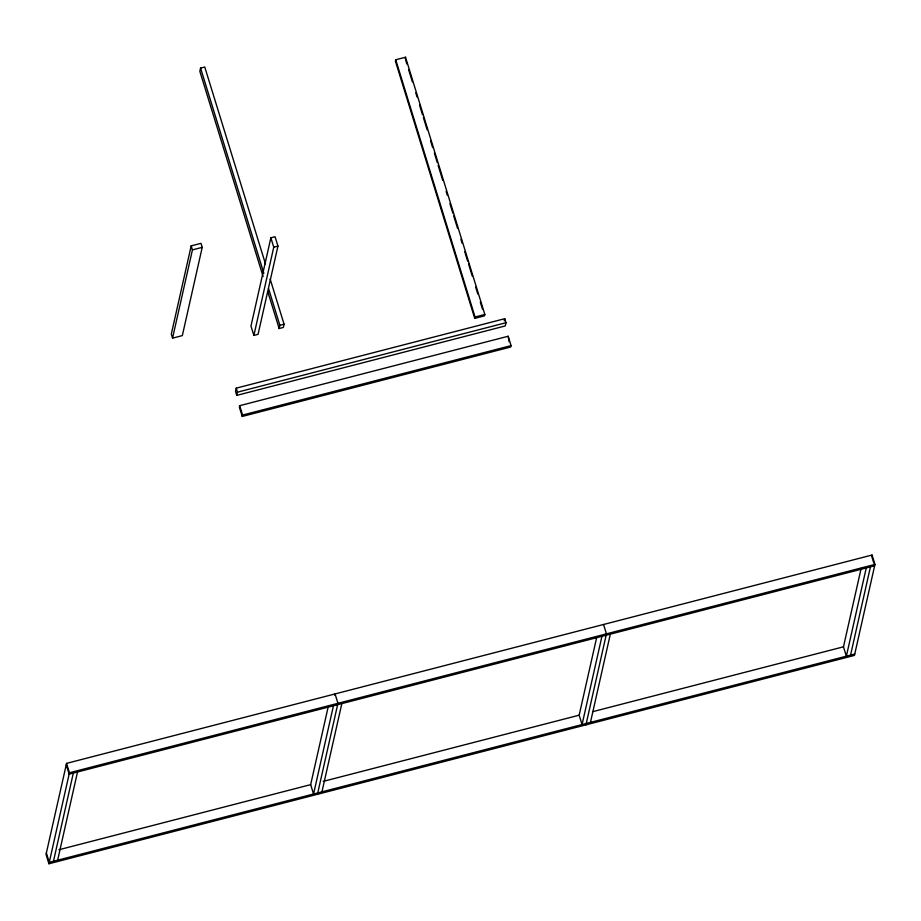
<?xml version="1.0" encoding="UTF-8"?>
<svg xmlns="http://www.w3.org/2000/svg" width="921" height="921" viewBox="0 0 921 921"><rect width="100%" height="100%" fill="white"/><g stroke="black" fill="none" stroke-linecap="round" stroke-linejoin="round"><path stroke-width="1.38" d="M265.513 264.016L204.75 66.991L200.559 68.073L199.834 71.285L263.118 276.53M66.554 763.382L46.05 854.377L48.94 863.76L854.446 655.407L874.95 564.412L872.06 555.029L66.554 763.382L69.443 772.765L48.94 863.76M191.188 245.872L171.306 334.116L172.549 338.134L182.335 335.601L202.217 247.358L200.985 243.34L191.188 245.872L192.431 249.89L172.549 338.134M53.453 861.296L73.335 773.053M57.643 860.214L77.525 771.971M236.248 388.155L235.523 391.367L236.755 395.385L505.261 325.942L505.986 322.718L504.743 318.701L236.248 388.155L237.48 392.173L236.755 395.385M270.866 237.802L250.973 326.046L253.874 335.417L258.064 334.335L277.946 246.091L275.057 236.72L270.866 237.802L273.756 247.185L253.874 335.417M239.667 405.689L239.356 407.07L242.246 416.453L510.752 346.998L511.063 345.617L508.173 336.246L239.667 405.689L242.557 415.072L242.246 416.453M270.152 279.063L284.071 324.227L283.346 327.439L279.155 328.521L279.88 325.309L268.483 288.365M395.731 59.773L395.42 61.154L474.741 318.378L484.527 315.857L484.837 314.475L405.528 57.24L395.731 59.773L475.052 317.008L474.741 318.378M405.217 58.622L405.528 57.24M333.448 705.774L313.554 794.017L310.665 784.634L328.337 706.2M334.749 695.309L335.06 693.939L337.949 703.31L317.446 794.305M321.947 791.841L341.829 703.609M504.259 320.842L504.743 318.701M508.173 336.246L509.094 341.633M601.943 636.319L582.06 724.562L579.171 715.18L596.843 636.745M585.94 724.862L606.444 633.855L603.554 624.484M590.453 722.398L610.335 634.155M861.147 568.384L843.475 646.818L846.364 656.201L866.247 567.958M872.06 555.029L871.75 556.411L873.81 563.111M850.555 655.107L870.449 566.875M192.431 249.89L202.217 247.358M273.756 247.185L277.946 246.091M279.88 325.309L284.071 324.227M475.052 317.008L484.837 314.475M237.48 392.173L505.986 322.718M242.557 415.072L511.063 345.617M69.443 772.765L874.95 564.412M874.639 565.782L69.133 774.147L66.243 764.764M58.886 849.761L310.688 784.634M323.213 781.388L579.182 715.18M593.101 711.576L843.509 646.807M854.757 654.025L49.25 862.378L46.361 853.007M405.631 59.992L406.898 64.09M408.59 69.559L412.389 81.877M415.762 92.825L417.029 96.924M419.562 105.144L422.509 114.722M423.361 117.451L427.148 129.769M430.533 140.717L432.64 147.556M434.321 153.024L437.279 162.603M438.12 165.343L442.759 180.389M446.132 191.338L447.399 195.448M449.932 203.656L452.89 213.235M453.731 215.963L457.53 228.281M460.903 239.23L462.169 243.328M464.702 251.548L467.649 261.115M468.501 263.855L472.3 276.173M475.673 287.122L477.78 293.96M480.313 302.169L482.42 309.007M200.559 68.073L263.843 273.318M267.758 291.577L279.155 328.521"/></g></svg>
